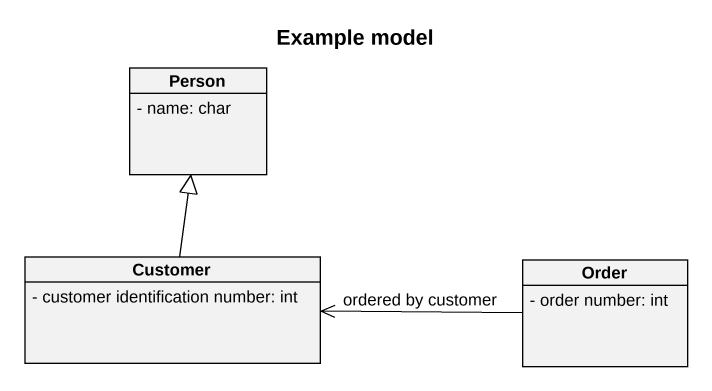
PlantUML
@startuml
title Example model
hide circle
hide empty members
skinparam classAttributeIconSize 0
class "Person" as Person_ {
  - name: char
}
class Customer {
  - customer identification number: int
}
class Order {
  - order number: int
}
Customer -up-|> Person_
Order -left-> Customer : ordered by customer
@enduml
